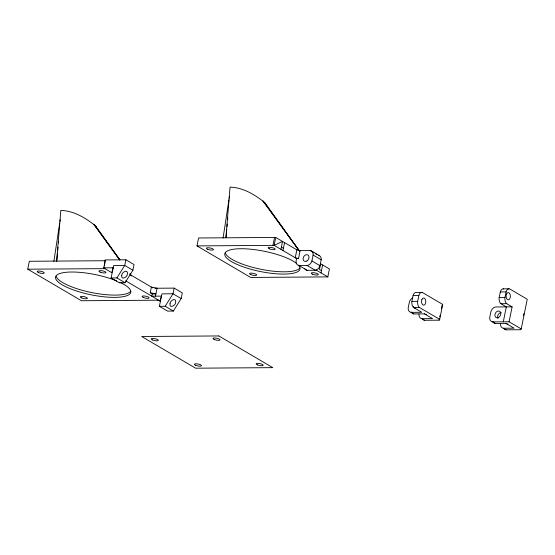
<?xml version="1.0" encoding="UTF-8"?>
<svg xmlns="http://www.w3.org/2000/svg" width="555" height="555" viewBox="0 0 555 555"><rect width="100%" height="100%" fill="white"/><g stroke="black" fill="none" stroke-linecap="round" stroke-linejoin="round"><path stroke-width="0.83" d="M56.659 261.107L60.821 210.428C73.621 210.685 86.101 218.08 95.772 226.176L119.901 259.837M56.721 261.093L57.449 253.351M57.692 250.77L58.011 247.329M58.414 243.021L58.58 241.3M226.745 229.201L225.94 237.804L230.041 187.139C242.84 187.396 255.321 194.791 264.992 202.887L299.679 251.276L262.987 200.917L299.096 250.603M226.988 226.62L227.231 224.04M227.64 219.731L227.8 218.011M53.87 261.35L59.69 223.103M59.954 221.403L60.211 219.704M223.089 238.06L228.917 199.814M229.173 198.114L229.43 196.415M158.598 300.186L81.439 300.734L27.75 269.196L29.36 261.273L105.325 260.732M104.035 267.073L103.716 268.655L105.166 259.934L125.888 259.782L134.046 264.575L132.895 270.236L125.055 282.724L119.269 282.766L111.111 277.972L113.643 265.526L124.736 265.443L132.895 270.236M104.361 265.484L105.166 261.523M125.888 259.782L124.736 265.443L116.897 277.93L111.111 277.972M150.225 292.735L155.92 293.9L152.25 293.921L150.225 292.735L151.376 287.074L157.072 288.239L155.462 296.162M152.25 293.921L151.792 296.19L161.47 296.12L159.944 300.976L157.343 300.193M159.396 306.304L161.928 293.859L173.021 293.775L181.173 298.569L173.34 311.057L167.548 311.098L159.396 306.304L165.182 306.263L173.34 311.057M154.873 288.253L174.173 288.114L173.021 293.775L165.182 306.263M181.173 298.569L182.324 292.908L174.173 288.114M321.47 270.632L319.444 269.446L320.596 263.785L329.427 268.974L327.818 276.896L250.659 277.445L196.97 245.907L198.586 237.984L275.738 237.436L296.863 249.84L300.137 250.624L310.169 250.548L313.846 252.712M272.935 245.365L274.545 237.443M275.738 237.436L274.128 245.359L296.599 258.561L298.528 258.547L300.137 250.624M280.934 249.355L282.544 241.432L274.128 245.359L196.97 245.907M282.953 250.548L284.569 242.625M296.863 249.84L295.246 257.77L298.528 258.547M296.599 258.561L296.092 261.051A5.397 4.093 -59.6 0 0 299.027 265.547L307.123 270.306L315.226 270.243A5.397 4.093 -59.6 0 0 319.999 265.692L321.199 259.802A5.397 4.093 -59.6 0 0 318.265 255.307M299.027 265.547L307.13 265.491A5.397 4.093 -59.6 0 0 311.91 260.933L313.103 255.05A5.397 4.093 -59.6 0 0 310.169 250.548M321.012 272.9L322.622 264.978M412.684 297.889A5.397 4.093 -59.6 0 0 409.41 301.969L408.209 307.852A5.397 4.093 -59.6 0 0 411.151 312.354L421.758 312.278L413.662 307.519A5.397 3.205 89.6 0 1 411.886 301.407L413.087 295.524A5.397 3.205 89.6 0 1 416.701 292.582L422.487 292.541L442.723 304.424L439.685 319.368L439.102 320.173L424.637 320.277A5.397 4.093 -59.6 0 1 422.945 319.541M439.685 319.368L419.448 307.477A5.397 3.205 89.6 0 1 417.672 301.365L418.872 295.482A5.397 3.205 89.6 0 1 422.487 292.541M439.102 320.173L439.442 318.514M439.782 316.85L440.122 315.191M441.468 308.552L442.148 305.229M503.288 321.831L506.327 306.887L500.929 303.717A5.397 3.205 89.6 0 1 499.153 297.605L500.305 291.944A5.397 3.205 89.6 0 1 503.565 288.898M521.214 328.921L509.074 321.789L512.112 306.846L506.722 303.675A5.397 3.205 89.6 0 1 504.939 297.563L506.091 291.902A5.397 3.205 89.6 0 1 509.712 288.961L527.25 299.263L521.214 328.921L520.639 329.725L506.167 329.83L503.475 328.241A5.397 4.093 -59.6 0 1 500.534 323.745M523.566 315.323L523.913 313.624M27.75 269.196L104.902 268.648M503.205 288.857L508.99 288.822M500.305 291.944L506.091 291.902M413.087 295.524L418.872 295.482M499.153 297.605L504.939 297.563M411.886 301.407L417.672 301.365M500.929 303.717L506.722 303.675M413.662 307.519L419.448 307.477M512.112 306.846L495.719 306.964A5.397 4.093 -59.6 0 0 490.939 311.515L489.746 317.404A5.397 4.093 -59.6 0 0 492.68 321.9L495.379 323.489L505.987 323.412L514.083 328.165L503.475 328.241M411.824 312.874A5.397 4.093 -59.6 0 0 413.85 313.936L424.457 313.859L432.553 318.612L421.939 318.688A5.397 4.093 -59.6 0 1 419.004 314.192M492.68 321.9L509.074 321.789M311.487 251.013L319.583 255.765M315.316 253.579L316.794 254.44M411.151 312.354L413.85 313.936M421.939 318.688L424.637 320.277M313.103 255.05L321.199 259.802M311.91 260.933L319.999 265.692M281.392 247.093L283.418 248.279M316.017 269.966L327.95 276.973M307.13 265.491L315.226 270.243M130.05 274.552L152.729 287.872M125.673 280.844L159.944 300.976M116.897 277.93L125.055 282.724M119.804 259.913L93.767 224.206L119.7 259.893M130.009 273.92L131.542 276.022M129.953 273.865L130.959 275.266M264.992 202.887L265.817 204.4M95.772 226.176L96.598 227.689M130.716 291.236A38.378 10.323 11.5 0 1 91.97 292.617A38.378 10.323 11.5 0 1 56.117 276.279M119.811 282.273A38.378 10.323 11.5 0 1 104.243 296.828A38.378 10.323 11.5 0 1 56.18 275.759A38.378 10.323 11.5 0 1 116.71 280.913M299.936 267.947A38.378 10.323 11.5 0 1 261.19 269.328A38.378 10.323 11.5 0 1 225.337 252.99M298.41 265.11A38.378 10.323 11.5 0 1 255.466 270.438A38.378 10.323 11.5 0 1 232.788 249.334A38.378 10.323 11.5 0 1 296.731 263.549M307.123 270.306A5.397 4.093 -59.6 0 1 304.806 268.856M422.612 319.208A5.397 4.093 -59.6 0 1 422.327 318.827M411.533 312.493A5.397 4.093 -59.6 0 1 411.297 312.063M426.434 314.588A3.601 2.726 -59.6 0 1 424.589 313.61M415.639 308.247A3.601 2.726 -59.6 0 1 413.482 306.568M495.379 323.489A5.397 4.093 -59.6 0 1 492.826 321.616M506.167 329.83A5.397 4.093 -59.6 0 1 503.857 328.38M498.029 318.41A3.601 2.726 -59.6 0 1 498.154 314.713A3.601 2.726 -59.6 0 1 501.255 312.597M507.964 324.141A3.601 2.726 -59.6 0 1 506.125 323.163M121.746 275.342C120.789 280.483 127.49 277.403 127.393 273.997C128.358 268.856 121.649 271.936 121.746 275.342M170.017 303.668C169.053 308.809 175.755 305.722 175.657 302.322C176.622 297.175 169.92 300.262 170.017 303.668M113.185 267.787L111.708 272.644L103.556 267.857L113.185 267.787M218.823 335.948L141.664 336.497L195.624 368.194L272.782 367.646L218.823 335.948M152.507 339.944A3.601 0.964 11.5 0 0 158.251 340.444A3.601 0.964 11.5 0 0 153.575 338.46A3.601 0.964 11.5 0 0 152.507 339.944M257.402 364.864A3.601 0.964 11.5 0 0 263.146 365.356A3.601 0.964 11.5 0 0 258.464 363.379A3.601 0.964 11.5 0 0 257.402 364.864M195.672 365.308A3.601 0.964 11.5 0 0 201.416 365.807A3.601 0.964 11.5 0 0 196.734 363.823A3.601 0.964 11.5 0 0 195.672 365.308M214.23 339.5A3.601 0.964 11.5 0 0 219.981 340A3.601 0.964 11.5 0 0 215.298 338.023A3.601 0.964 11.5 0 0 214.23 339.5M81.62 297.924A3.601 0.964 11.5 0 0 87.364 298.423A3.601 0.964 11.5 0 0 82.681 296.439A3.601 0.964 11.5 0 0 81.62 297.924M38.455 272.56A3.601 0.964 11.5 0 0 44.206 273.06A3.601 0.964 11.5 0 0 39.523 271.076A3.601 0.964 11.5 0 0 38.455 272.56M100.177 272.116A3.601 0.964 11.5 0 0 105.929 272.616A3.601 0.964 11.5 0 0 101.246 270.639A3.601 0.964 11.5 0 0 100.177 272.116M143.35 297.48A3.601 0.964 11.5 0 0 149.094 297.973A3.601 0.964 11.5 0 0 144.411 295.995A3.601 0.964 11.5 0 0 143.35 297.48M269.397 248.834A3.601 0.964 11.5 0 0 275.148 249.327A3.601 0.964 11.5 0 0 270.465 247.35A3.601 0.964 11.5 0 0 269.397 248.834M250.839 274.635A3.601 0.964 11.5 0 0 256.59 275.134A3.601 0.964 11.5 0 0 251.908 273.15A3.601 0.964 11.5 0 0 250.839 274.635M207.674 249.271A3.601 0.964 11.5 0 0 213.425 249.771A3.601 0.964 11.5 0 0 208.742 247.787A3.601 0.964 11.5 0 0 207.674 249.271M312.569 274.191A3.601 0.964 11.5 0 0 318.313 274.69A3.601 0.964 11.5 0 0 313.63 272.706A3.601 0.964 11.5 0 0 312.569 274.191M306.894 260.968A3.601 2.726 -59.6 0 0 308.087 255.092A3.601 2.726 -59.6 0 0 303.155 258.061A3.601 2.726 -59.6 0 0 306.894 260.968M421.89 299.568A3.601 2.137 89.6 0 0 423.527 305.181A3.601 2.137 89.6 0 0 425.588 300.033A3.601 2.137 89.6 0 0 421.89 299.568M498.716 317.335A3.601 2.726 -59.6 0 0 499.909 311.459A3.601 2.726 -59.6 0 0 494.97 314.428A3.601 2.726 -59.6 0 0 498.716 317.335M506.465 294.178A3.601 2.137 89.6 0 0 508.096 299.79A3.601 2.137 89.6 0 0 510.156 294.643A3.601 2.137 89.6 0 0 506.465 294.178"/></g></svg>
